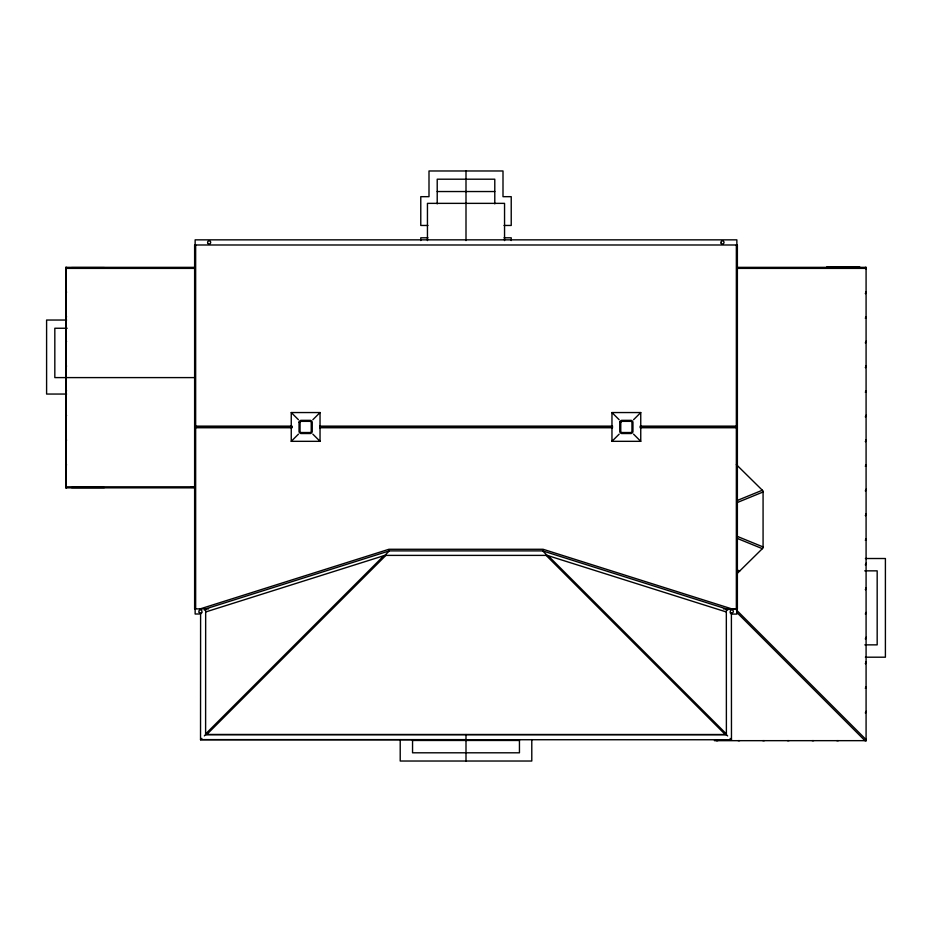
<?xml version="1.0" encoding="UTF-8"?>
<svg xmlns="http://www.w3.org/2000/svg" width="932" height="932" viewBox="0 0 932 932"><rect width="100%" height="100%" fill="white"/><g stroke="black" fill="none" stroke-linecap="round" stroke-linejoin="round"><path stroke-width="1.4" d="M736.606 267.356L866.084 267.356L866.084 740.672L864.989 740.672L737.259 612.872M736.245 609.796L866.084 739.635L866.073 740.66L714.378 740.672M291.25 441.325L291.25 412.55L320.037 412.55L320.037 441.325L291.25 441.325L298.45 434.137M312.837 419.738L320.037 412.55M195.138 608.887L195.138 614.025L200.601 613.955L200.531 739.693L731.469 739.752L731.399 614.025M200.881 613.675L201.848 612.708M204.353 610.204L205.669 608.887L389.343 550.882L542.657 550.882L726.331 608.887L726.389 734.672L727.647 735.931M205.669 733.892L383.879 555.693M200.531 739.693L201.848 738.377M204.353 735.872L205.669 734.544L726.331 734.544M205.669 611.963L384.834 555.39L389.343 550.882M206.718 734.544L385.871 555.39M611.963 441.325L611.963 412.55L640.75 412.55L640.75 441.325L611.963 441.325L619.163 434.137M633.55 419.738L640.75 412.55M737.375 573.308L763.075 547.958L763.075 490.954L736.35 464.59M737.247 500.484L762.341 490.232M737.096 502.593L763.075 491.98M200.17 608.887L388.935 549.274L543.065 549.274L731.83 608.887M437.213 191.538L494.787 191.538M427.963 225.462L420.775 225.462L420.775 196.675L429 196.675L429 170.975L503 170.975L503 196.675L511.225 196.675L511.225 225.462L504.037 225.462M427.963 237.8L420.775 237.8L420.775 240.538M504.037 237.8L511.225 237.8L511.225 240.538M826.812 266.832L859.7 266.832M195.394 267.356L65.706 267.356L65.706 487.844L195.394 487.844M71.531 267.612L104.419 267.612M190.512 267.868L194.625 267.868M65.706 268.381L194.602 268.381M736.781 268.381L866.084 268.381M65.916 268.894L66.545 267.356M65.916 292.019L66.545 292.019L65.916 293.568M65.916 316.694L66.545 316.694L65.916 318.231M66.603 320.037L46.6 320.037L46.6 394.05L66.603 394.05M67.162 328.25L54.825 328.25L54.825 377.6L194.602 377.6M65.916 341.357L66.545 341.357L65.916 342.906M65.916 366.031L66.545 366.031L65.916 367.569M65.916 390.706L66.545 390.706L65.916 392.244M65.916 415.369L66.545 415.369L65.916 416.919M195.65 426.134L292.124 426.134M319.688 426.134L612.569 426.134M640.133 426.134L736.35 426.134M194.625 426.938L292.124 426.938M319.688 426.938L612.569 426.938M640.133 426.938L737.375 426.938M195.65 427.741L292.124 427.741M319.688 427.741L612.569 427.741M640.133 427.741L736.35 427.741M65.916 440.044L66.545 440.044L65.916 441.582M65.916 464.719L66.545 464.719L65.916 466.256M65.916 486.306L66.545 487.844M65.706 486.819L194.602 486.819M190.512 487.343L194.625 487.343M71.531 487.587L104.419 487.587M384.834 555.39L547.166 555.39L726.331 611.963M865.397 558.513L885.4 558.513L885.4 657.2L865.397 657.2M864.71 570.85L877.175 570.85L877.175 644.862L864.838 644.862M208.582 608.887L194.625 608.887L194.625 244.988L737.375 244.988L737.375 608.887L723.418 608.887M726.471 609.097L736.863 609.015L736.863 614.083L731.469 614.083L730.152 612.767M726.389 734.672L205.611 734.614L205.669 608.887M200.601 739.624L466 739.624M412.55 740.462L519.45 740.462M716.3 740.649L717.838 740.649M738.132 740.66L739.67 740.66M762.807 740.66L764.345 740.66M787.47 740.66L789.02 740.66M812.145 740.66L813.683 740.66M836.819 740.672L838.357 740.672M737.259 570.244L739.915 570.803M737.096 536.308L763.075 546.933M737.247 538.416L762.353 548.668M611.963 412.55L619.163 419.738M633.55 434.137L640.75 441.325M726.331 608.946L727.647 610.262M548.121 555.693L726.331 733.892M542.657 550.882L547.166 555.39M730.152 738.435L731.469 739.752M546.14 555.39L725.294 734.544M291.25 412.55L298.45 419.738M312.837 434.137L320.037 441.325M865.758 739.262L866.073 740.66L866.084 739.635M866.084 267.356L866.084 268.894L865.455 267.356M736.863 244.988L736.863 239.85L195.138 239.85L195.138 244.988M736.35 244.988L736.35 608.887M531.788 739.589L531.788 761.025L400.212 761.025L400.212 739.589M519.45 739.74L519.45 752.8L412.55 752.8L412.55 739.74M504.55 240.584L504.55 203.362L427.45 203.362L427.45 240.584M494.787 203.875L494.787 179.2L437.213 179.2L437.213 203.875M466 170.975L466 240.584M466 734.544L466 739.752M466 740.462L466 761.025M195.65 244.988L195.65 608.887M65.916 267.356L65.916 487.844M299.044 422.161L299.044 431.714A2.575 2.575 0 0 0 300.861 433.531L310.414 433.531A2.575 2.575 0 0 0 312.243 431.714L312.243 422.161A2.575 2.575 0 0 0 310.414 420.344L300.861 420.344A2.575 2.575 0 0 0 299.044 422.161M300.069 422.371L300.046 431.446A1.538 1.538 0 0 0 301.129 432.53L310.146 432.53A1.538 1.538 0 0 0 311.241 431.446L311.241 422.429A1.538 1.538 0 0 0 310.146 421.346L301.129 421.346A1.538 1.538 0 0 0 300.197 422.056L300.069 422.371M619.757 422.161L619.757 431.714A2.575 2.575 0 0 0 621.586 433.531L631.139 433.531A2.575 2.575 0 0 0 632.956 431.714L632.956 422.161A2.575 2.575 0 0 0 631.139 420.344L621.586 420.344A2.575 2.575 0 0 0 619.757 422.161M620.782 422.371L620.759 431.446A1.538 1.538 0 0 0 621.854 432.53L630.871 432.53A1.538 1.538 0 0 0 631.954 431.446L631.954 422.429A1.538 1.538 0 0 0 630.871 421.346L621.854 421.346A1.538 1.538 0 0 0 620.91 422.056L620.782 422.371M866.084 292.019L865.455 293.568L866.084 292.019M866.084 316.694L865.455 318.231L866.084 316.694M866.084 341.357L865.455 342.906L866.084 341.357M866.084 366.031L865.455 367.569L866.084 366.031M866.084 390.706L865.455 392.244L866.084 390.706M866.084 415.369L865.455 416.919L866.084 415.369M866.084 440.044L865.455 441.582L866.084 440.044M866.084 464.719L865.455 466.256L866.084 464.719M866.084 489.382L865.455 490.931L866.084 489.382M866.084 514.056L865.455 515.594L866.084 514.056M866.084 538.731L865.455 540.269L866.084 538.731M866.084 563.394L865.455 564.943L866.084 563.394M866.084 588.069L865.455 589.607L866.084 588.069M866.084 612.487L865.455 614.025L866.084 612.487M866.084 637.406L865.455 638.956L866.084 637.406M866.084 662.081L865.455 663.619L866.084 662.081M866.084 686.756L865.455 688.294L866.084 686.756M866.084 711.419L865.455 712.968L866.084 711.419M730.688 612.534A1.538 1.538 0 0 0 733.274 611.835A1.538 1.538 0 0 0 731.387 609.947A1.538 1.538 0 0 0 730.688 612.534M199.332 612.534A1.538 1.538 0 0 0 201.906 611.835A1.538 1.538 0 0 0 200.019 609.947A1.538 1.538 0 0 0 199.332 612.534M208.372 243.753A1.538 1.538 0 0 0 210.69 242.425A1.538 1.538 0 0 0 208.372 241.085A1.538 1.538 0 0 0 208.372 243.753M721.135 243.194A1.538 1.538 0 0 0 723.803 243.194A1.538 1.538 0 0 0 722.475 240.875A1.538 1.538 0 0 0 721.135 243.194"/></g></svg>
